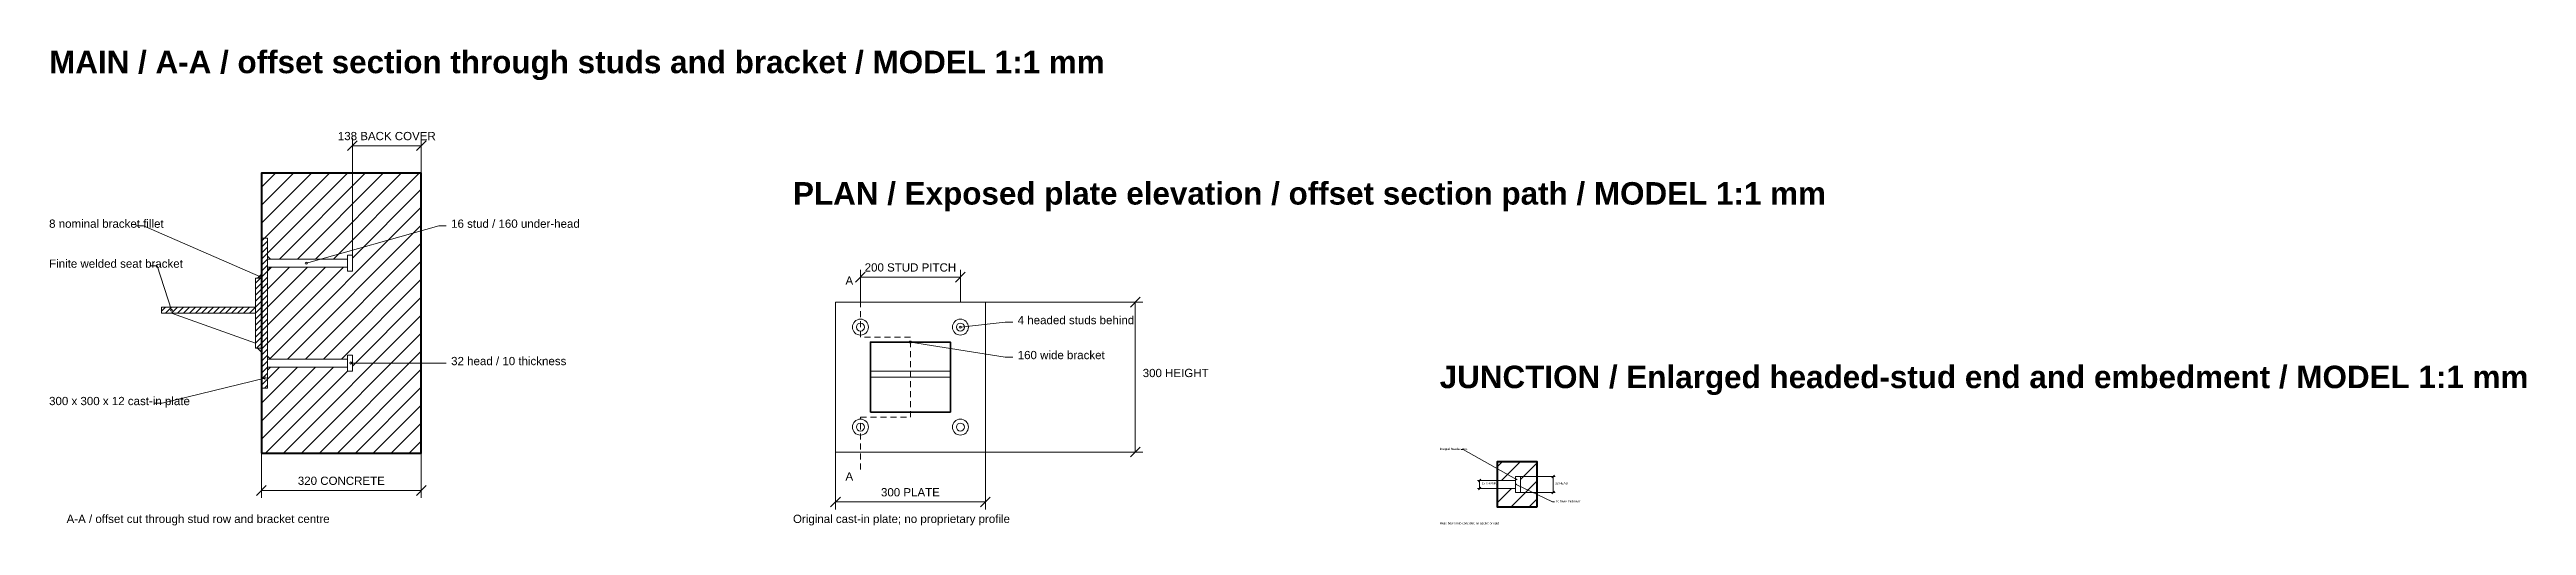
# Model space of a CAD drawing. Header units: millimetres. Extents: x 1 to 4959, y -1 to 951.
import ezdxf
from ezdxf.enums import TextEntityAlignment as Align

# ---------------------------------------------------------------- set-up
doc = ezdxf.new("R2010")
doc.units = ezdxf.units.MM
for name, color, linetype, lineweight, true_color in [('A-ANNO-BORDER', 7, 'Continuous', 18, 0x7b919e), ('A-ANNO-DIMS', 7, 'Continuous', 15, 0x4c626f), ('A-ANNO-TEXT', 7, 'Continuous', 18, 0x233442), ('A-FIXT', 7, 'Continuous', 20, 0x4d616b), ('A-HATCH', 7, 'Continuous', 13, 0x8d999e), ('A-HIDDEN', 7, 'Continuous', 13, 0x778992), ('A-STRC', 7, 'Continuous', 40, 0x263746), ('A-WALL', 7, 'Continuous', 35, 0x233442)]:
    doc.layers.add(name, color=color, linetype=linetype, lineweight=lineweight, true_color=true_color)
doc.styles.add('SECTION_BOLD', font='arialbd.ttf')
doc.styles.add('SECTION_REGULAR', font='arial.ttf')

# ---------------------------------------------------------------- blocks, each defined once
blk = doc.blocks.new('604_STEEL_CONCRETE_ANCHOR_PLATE_MAIN')
at = {"layer": 'A-ANNO-DIMS'}
for p, q in [((182, 100), (182, 350)), ((320, 100), (320, 350)), ((172.25, 325.25), (191.75, 344.75)), ((182, 335), (320, 335)), ((310.25, 325.25), (329.75, 344.75)), ((0, -280), (0, -370)), ((320, -280), (320, -370)), ((-9.75, -364.75), (9.75, -345.25)), ((310.25, -364.75), (329.75, -345.25)), ((0, -355), (320, -355))]:
    blk.add_line(p, q, dxfattribs=at)
for points in [[(-2, 73), (-236.11, 175), (-251.11, 175)], [(90, 100), (355, 175), (370, 175)], [(-180, 6), (-208.59, 95), (-223.59, 95)], [(7, -130), (-198.47, -180), (-213.47, -180)], [(179, -100), (355, -100), (370, -100)]]:
    blk.add_lwpolyline(points, dxfattribs=at)
for centre in [(90, 100), (-2, 73), (-180, 6), (179, -100), (7, -130)]:
    blk.add_circle(centre, 2.25, dxfattribs=at)
at = {"layer": 'A-FIXT'}
for points in [[(0, -150), (12, -150), (12, 150), (0, 150)], [(12, 108), (18, 108), (12, 114)], [(12, 92), (172, 92), (172, 108), (12, 108)], [(172, 84), (182, 84), (182, 116), (172, 116)], [(-12, -70), (0, -70), (0, 70), (-12, 70)], [(-8, 70), (0, 70), (0, 78)], [(12, 92), (18, 92), (12, 86)], [(-200, 0), (-12, 0), (-12, 12), (-200, 12)], [(-180, 0), (-12, 0), (-12, -60)], [(-8, -70), (0, -70), (0, -78)], [(12, -92), (18, -92), (12, -86)], [(12, -108), (172, -108), (172, -92), (12, -92)], [(172, -116), (182, -116), (182, -84), (172, -84)], [(12, -108), (18, -108), (12, -114)]]:
    blk.add_lwpolyline(points, close=True, dxfattribs=at)
at = {"layer": 'A-HATCH'}
for points in [[(0, 180), (100, 280)], [(0, 216), (64, 280)], [(0, 252), (28, 280)], [(6, 150), (136, 280)], [(12, 120), (172, 280)], [(36, 108), (208, 280)], [(72, 108), (244, 280)], [(108, 108), (280, 280)], [(144, 108), (316, 280)], [(182, 110), (320, 248)], [(16, -92), (320, 212)], [(0, 144), (6, 150)], [(52, -92), (320, 176)], [(0, 132), (12, 144)], [(0, 120), (12, 132)], [(0, 108), (12, 120)], [(0, 96), (12, 108)], [(88, -92), (320, 140)], [(124, -92), (320, 104)], [(-12, 60), (-2, 70)], [(-12, 48), (0, 60)], [(0, 84), (12, 96)], [(0, 72), (12, 84)], [(0, 60), (12, 72)], [(0, 48), (12, 60)], [(12, -60), (164, 92)], [(12, -24), (128, 92)], [(12, 12), (92, 92)], [(12, 48), (56, 92)], [(12, 84), (20, 92)], [(160, -92), (320, 68)], [(-200, 4), (-192, 12)], [(-192, 0), (-180, 12)], [(-180, 0), (-168, 12)], [(-168, 0), (-156, 12)], [(-156, 0), (-144, 12)], [(-144, 0), (-132, 12)], [(-132, 0), (-120, 12)], [(-120, 0), (-108, 12)], [(-108, 0), (-96, 12)], [(-96, 0), (-84, 12)], [(-84, 0), (-72, 12)], [(-72, 0), (-60, 12)], [(-60, 0), (-48, 12)], [(-48, 0), (-36, 12)], [(-36, 0), (-24, 12)], [(-24, 0), (-12, 12)], [(-12, 36), (0, 48)], [(-12, 24), (0, 36)], [(-12, 12), (0, 24)], [(-12, 0), (0, 12)], [(-12, -12), (0, 0)], [(0, 36), (12, 48)], [(0, 24), (12, 36)], [(0, 12), (12, 24)], [(0, 0), (12, 12)], [(0, -12), (12, 0)], [(182, -106), (320, 32)], [(-12, -24), (0, -12)], [(-12, -36), (0, -24)], [(-12, -48), (0, -36)], [(-12, -60), (0, -48)], [(0, -24), (12, -12)], [(0, -36), (12, -24)], [(0, -48), (12, -36)], [(0, -60), (12, -48)], [(44, -280), (320, -4)], [(80, -280), (320, -40)], [(-10, -70), (0, -60)], [(0, -72), (12, -60)], [(0, -84), (12, -72)], [(0, -96), (12, -84)], [(0, -108), (12, -96)], [(116, -280), (320, -76)], [(0, -252), (144, -108)], [(0, -216), (108, -108)], [(0, -180), (72, -108)], [(0, -120), (12, -108)], [(0, -132), (12, -120)], [(0, -144), (12, -132)], [(6, -150), (12, -144)], [(8, -280), (172, -116)], [(12, -132), (36, -108)], [(152, -280), (320, -112)], [(188, -280), (320, -148)], [(224, -280), (320, -184)], [(260, -280), (320, -220)], [(296, -280), (320, -256)]]:
    blk.add_lwpolyline(points, dxfattribs=at)
at = {"layer": 'A-STRC'}
blk.add_lwpolyline([(0, -280), (320, -280), (320, 280), (0, 280)], close=True, dxfattribs=at)
at = {"layer": 'A-ANNO-DIMS', "style": 'SECTION_REGULAR'}
for s, p in [('138 BACK COVER', (251, 346.25)), ('320 CONCRETE', (160, -343.75))]:
    blk.add_text(s, height=16.5, dxfattribs=at).set_placement(p, align=Align.CENTER)
at = {"layer": 'A-ANNO-TEXT', "style": 'SECTION_REGULAR'}
for s, p in [('8 nominal bracket fillet', (-425, 170.88)), ('16 stud / 160 under-head', (379.75, 170.88)), ('Finite welded seat bracket', (-425, 90.88)), ('32 head / 10 thickness', (379.75, -104.12)), ('300 x 300 x 12 cast-in plate', (-425, -184.12)), ('A-A / offset cut through stud row and bracket centre', (-390, -420))]:
    blk.add_text(s, height=16.5, dxfattribs=at).set_placement(p)
blk = doc.blocks.new('604_STEEL_CONCRETE_ANCHOR_PLATE_PLAN')
at = {"layer": 'A-ANNO-DIMS'}
for p, q in [((-109.75, 190.25), (-90.25, 209.75)), ((-100, 150), (-100, 215)), ((-100, 200), (100, 200)), ((90.25, 190.25), (109.75, 209.75)), ((100, 150), (100, 215)), ((150, 150), (465, 150)), ((440.25, 140.25), (459.75, 159.75)), ((450, -150), (450, 150)), ((440.25, -159.75), (459.75, -140.25)), ((-150, -150), (-150, -265)), ((150, -150), (150, -265)), ((150, -150), (465, -150)), ((-159.75, -259.75), (-140.25, -240.25)), ((140.25, -259.75), (159.75, -240.25)), ((-150, -250), (150, -250))]:
    blk.add_line(p, q, dxfattribs=at)
for points in [[(100, 100), (190, 110), (205, 110)], [(0, 70), (190, 40), (205, 40)]]:
    blk.add_lwpolyline(points, dxfattribs=at)
for centre in [(100, 100), (0, 70)]:
    blk.add_circle(centre, 2.25, dxfattribs=at)
at = {"layer": 'A-FIXT'}
for p, q in [((-80, 12), (80, 12)), ((-80, 0), (80, 0))]:
    blk.add_line(p, q, dxfattribs=at)
blk.add_lwpolyline([(-150, -150), (150, -150), (150, 150), (-150, 150)], close=True, dxfattribs=at)
at = {"layer": 'A-HIDDEN'}
for p, q in [((-100, 180), (-100, 185)), ((-100, 160), (-100, 172)), ((-100, 140), (-100, 152)), ((-100, 120), (-100, 132)), ((-100, 100), (-100, 112)), ((-100, 80), (-100, 92)), ((-80, 80), (-92, 80)), ((-60, 80), (-72, 80)), ((-40, 80), (-52, 80)), ((-20, 80), (-32, 80)), ((0, 80), (-12, 80)), ((0, 60), (0, 72)), ((0, 40), (0, 52)), ((0, 20), (0, 32)), ((0, 0), (0, 12)), ((0, -20), (0, -8)), ((0, -40), (0, -28)), ((0, -60), (0, -48)), ((-100, -85), (-100, -80)), ((-100, -80), (-88, -80)), ((-100, -105), (-100, -93)), ((-80, -80), (-68, -80)), ((-60, -80), (-48, -80)), ((-40, -80), (-28, -80)), ((-20, -80), (-8, -80)), ((0, -80), (0, -68)), ((-100, -125), (-100, -113)), ((-100, -145), (-100, -133)), ((-100, -165), (-100, -153)), ((-100, -185), (-100, -173))]:
    blk.add_line(p, q, dxfattribs=at)
for centre, radius in [((-100, 100), 16), ((-100, 100), 8), ((100, 100), 16), ((100, 100), 8), ((-100, -100), 16), ((-100, -100), 8), ((100, -100), 16), ((100, -100), 8)]:
    blk.add_circle(centre, radius, dxfattribs=at)
at = {"layer": 'A-WALL'}
blk.add_lwpolyline([(-80, -70), (80, -70), (80, 70), (-80, 70)], close=True, dxfattribs=at)
at = {"layer": 'A-ANNO-DIMS', "style": 'SECTION_REGULAR'}
for s, p in [('200 STUD PITCH', (0, 211.25)), ('300 PLATE', (0, -238.75))]:
    blk.add_text(s, height=16.5, dxfattribs=at).set_placement(p, align=Align.CENTER)
blk.add_text('300 HEIGHT', height=16.5, dxfattribs=at).set_placement((465, 0))
at = {"layer": 'A-ANNO-TEXT', "style": 'SECTION_REGULAR'}
for s, p in [('A', (-130, 185)), ('4 headed studs behind', (214.75, 105.88)), ('160 wide bracket', (214.75, 35.88)), ('A', (-130, -207)), ('Original cast-in plate; no proprietary profile', (-235, -292))]:
    blk.add_text(s, height=16.5, dxfattribs=at).set_placement(p)
blk = doc.blocks.new('604_STEEL_CONCRETE_ANCHOR_PLATE_JUNCTION')
at = {"layer": 'A-ANNO-DIMS'}
for p, q in [((145, 108), (96, 108)), ((97.4, 105.4), (102.6, 110.6)), ((100, 92), (100, 108)), ((182, 116), (251, 116)), ((244.4, 113.4), (249.6, 118.6)), ((247, 84), (247, 116)), ((145, 92), (96, 92)), ((97.4, 89.4), (102.6, 94.6)), ((182, 84), (251, 84)), ((244.4, 81.4), (249.6, 86.6))]:
    blk.add_line(p, q, dxfattribs=at)
for points in [[(174, 110), (66.7, 170), (62.7, 170)], [(173, 100), (246, 65), (250, 65)]]:
    blk.add_lwpolyline(points, dxfattribs=at)
for centre in [(173, 100), (174, 110)]:
    blk.add_circle(centre, 0.6, dxfattribs=at)
at = {"layer": 'A-FIXT'}
for points in [[(135, 92), (172, 92), (172, 108), (135, 108)], [(172, 84), (182, 84), (182, 116), (172, 116)]]:
    blk.add_lwpolyline(points, close=True, dxfattribs=at)
at = {"layer": 'A-HATCH'}
for p, q in [((135, 135), (145, 145)), ((144, 108), (181, 145)), ((163, 55), (215, 107)), ((182, 110), (215, 143)), ((135, 63), (164, 92)), ((199, 55), (215, 71))]:
    blk.add_line(p, q, dxfattribs=at)
at = {"layer": 'A-STRC'}
blk.add_lwpolyline([(215, 55), (215, 145), (135, 145), (135, 55)], close=True, dxfattribs=at)
at = {"layer": 'A-ANNO-DIMS', "style": 'SECTION_REGULAR'}
for s, p in [('16 SHANK', (104, 100)), ('32 HEAD', (251, 100))]:
    blk.add_text(s, height=4.4, dxfattribs=at).set_placement(p)
at = {"layer": 'A-ANNO-TEXT', "style": 'SECTION_REGULAR'}
for s, p in [('Integral headed stud', (20, 168.9)), ('10 head thickness', (252.6, 63.9)), ('Head bears into concrete; no socket or void', (20, 20))]:
    blk.add_text(s, height=4.4, dxfattribs=at).set_placement(p)

msp = doc.modelspace()

# ---------------------------------------------------------------- block references
at = {"layer": 'A-ANNO-BORDER'}
for name, p in [('604_STEEL_CONCRETE_ANCHOR_PLATE_MAIN', (425, 423.795)), ('604_STEEL_CONCRETE_ANCHOR_PLATE_PLAN', (1724.121, 295.795)), ('604_STEEL_CONCRETE_ANCHOR_PLATE_JUNCTION', (2763.567, -18.988))]:
    msp.add_blockref(name, p, dxfattribs=at)

# ---------------------------------------------------------------- texts
at = {"layer": 'A-ANNO-TEXT', "style": 'SECTION_BOLD'}
for s, p in [('MAIN / A-A / offset section through studs and bracket / MODEL 1:1 mm', (0, 904.07)), ('PLAN / Exposed plate elevation / offset section path / MODEL 1:1 mm', (1489.121, 641.07)), ('JUNCTION / Enlarged headed-stud end and embedment / MODEL 1:1 mm', (2783.567, 273.652))]:
    msp.add_text(s, height=45, dxfattribs=at).set_placement(p)

doc.saveas('drawing.dxf')
